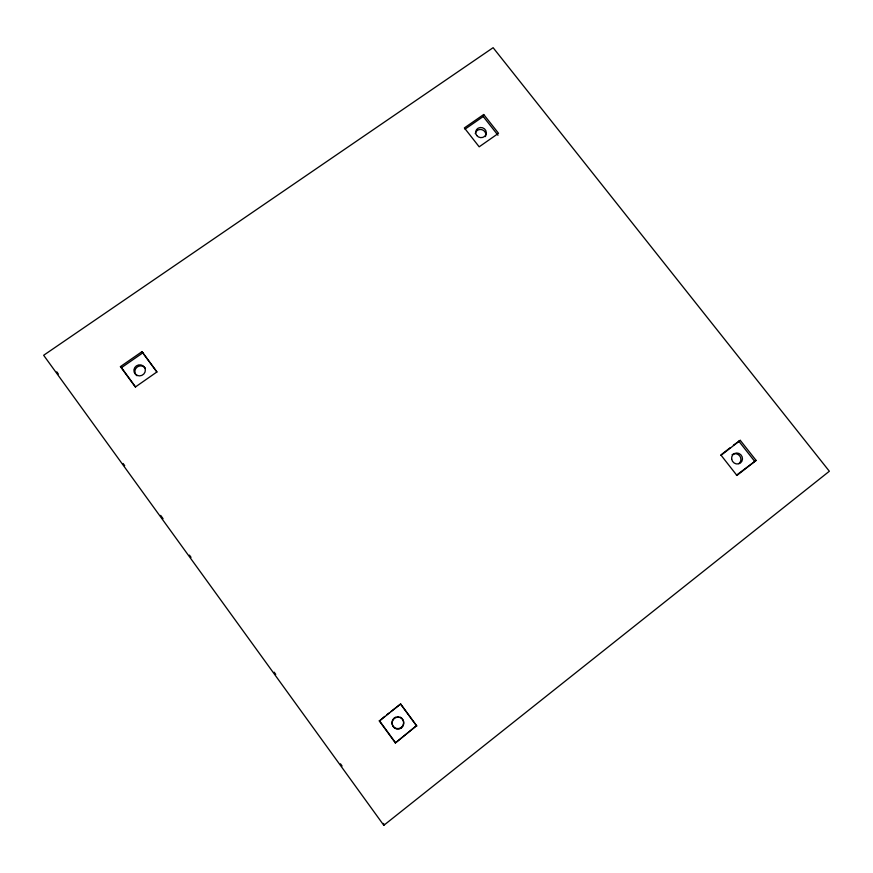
<?xml version="1.0" encoding="UTF-8"?>
<svg xmlns="http://www.w3.org/2000/svg" width="873" height="873" viewBox="0 0 873 873"><rect width="100%" height="100%" fill="white"/><g stroke="black" fill="none" stroke-linecap="round" stroke-linejoin="round"><path stroke-width="1.31" d="M465.036 129.149L483.238 116.513L483.718 114.505L498.516 133.296L479.179 146.817L464.371 127.927L483.718 114.505M383.804 825.312L829.35 471.245L493.114 47.688L43.65 355.278L383.804 825.312L383.64 823.425M416.574 725.67L395.382 742.934L416.574 725.67L400.652 703.976L391.049 711.44M736.43 475.207L756.105 460.431L740.282 440.341L733.407 445.197M756.105 460.431L736.921 475.458L721.098 455.269L740.282 440.341M395.382 742.934L379.384 721.033L384.655 716.417M386.783 714.758L388.921 713.099M720.672 455.106L730.221 447.674M379.384 721.033L400.652 703.976M141.961 351.677L156.867 371.985L135.348 387.023L120.43 366.616L141.961 351.677L156.965 371.953M120.43 366.616L121.478 367.664L142.91 352.79M483.238 116.513L497.981 135.239M738.722 441.072L754.468 461.075M400.805 704.38L416.803 726.161M121.478 367.664L135.544 386.925M379.319 720.563L395.251 742.366M56.778 371.833L58.371 374.048M123.104 463.476L124.708 465.691M160.665 515.376L163.065 518.693M189.441 555.119L191.034 557.334M274.155 672.166L275.748 674.371M340.481 763.81L342.085 766.014M136.886 375.696A5.74 5.489 -19.7 0 1 136.745 367.413A5.74 5.489 -19.7 0 1 145.267 368.111M475.25 133.678A5.336 5.031 16.3 0 1 481.896 129.673A5.336 5.031 16.3 0 1 485.432 136.603M732.054 454.768A5.587 5.314 50.1 0 1 739.682 455.892A5.587 5.314 50.1 0 1 738.951 463.552M400.118 717.115A6.002 5.827 -78.9 0 1 402.388 726.303A6.002 5.827 -78.9 0 1 393.145 726.292A6.002 5.827 -78.9 0 1 395.655 717.104M397.128 716.7A6.002 5.827 -78.9 0 1 398.645 716.7M137.181 375.423A5.762 5.511 -19.6 0 0 145.344 369.737A5.762 5.511 -19.6 0 0 136.352 365.896A5.762 5.511 -19.6 0 0 137.181 375.423M476.745 135.533A5.358 5.052 16.3 0 0 485.912 134.671A5.358 5.052 16.3 0 0 480.292 127.523A5.358 5.052 16.3 0 0 476.745 135.533M731.672 459.143A5.609 5.336 50.1 0 0 740.511 462.919A5.609 5.336 50.1 0 0 738.951 453.458A5.609 5.336 50.1 0 0 731.672 459.143M401.46 727.907A6.035 5.849 -78.9 0 0 400.271 717.562A6.035 5.849 -78.9 0 0 392.141 723.903A6.035 5.849 -78.9 0 0 401.46 727.907"/></g></svg>
